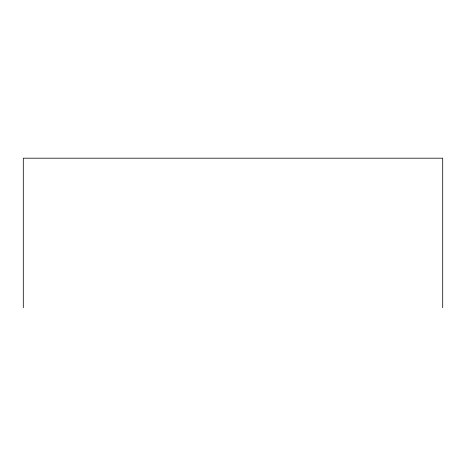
<?xml version="1.0" encoding="UTF-8"?>
<svg xmlns="http://www.w3.org/2000/svg" width="466" height="466" viewBox="0 0 466 466"><rect width="100%" height="100%" fill="white"/><g stroke="black" fill="none" stroke-linecap="round" stroke-linejoin="round"><path stroke-width="0.7" d="M442.7 307.805L442.7 158.195L23.3 158.195L23.3 307.805"/></g></svg>
